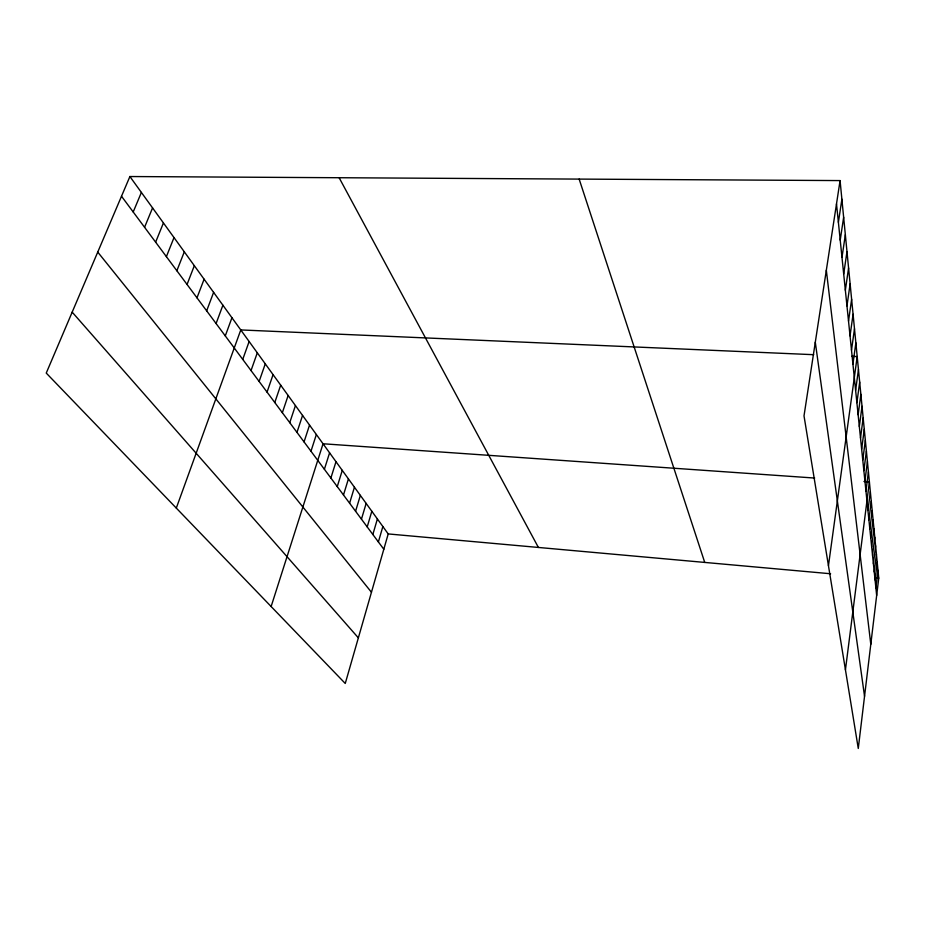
<?xml version="1.0" encoding="UTF-8"?>
<svg xmlns="http://www.w3.org/2000/svg" width="925" height="925" viewBox="0 0 925 925"><rect width="100%" height="100%" fill="white"/><g stroke="black" fill="none" stroke-linecap="round" stroke-linejoin="round"><path stroke-width="1.39" d="M840.073 180.583L878.75 578.09L858.273 748.464L804.01 415.868L840.073 180.583L129.893 176.536L46.25 373.076L345.256 683.471L388.211 533.933L129.893 176.536M874.252 571.916L876.414 554.133M875.073 579.929L877.212 562.284M875.871 587.78L877.987 570.274M872.553 555.358L874.784 537.275M873.408 563.73L875.605 545.796M869.858 529.065L872.183 510.519M870.772 538.038L873.061 519.642M871.674 546.791L873.928 528.557M867.951 510.507L870.344 491.637M868.91 519.896L871.269 501.188M865.95 491.036L868.413 471.842M845.438 669.839L869.384 481.856L863.973 481.486M863.857 470.605L866.39 451.076M864.921 480.942L867.419 461.587M861.661 449.122L864.274 429.246M862.771 460.002L865.349 440.3M859.337 426.517L862.031 406.283M860.516 437.964L863.164 417.903M856.897 402.687L859.683 382.083M858.134 414.758L860.874 394.339M855.625 390.292L858.458 369.503M852.931 364.045L855.868 342.863M828.453 565.672L857.197 356.564L851.717 356.333M851.509 350.147L854.492 328.757M850.04 335.833L853.081 314.246M846.965 305.886L850.133 283.882M848.526 321.079L851.624 299.284M845.357 290.207L848.583 267.996M843.704 274.043L846.988 251.612M841.993 257.347L845.346 234.707M840.224 240.118L843.646 217.248M838.397 222.312L841.889 199.222M378.383 541.946L382.858 526.522M372.844 534.5L377.388 518.96M367.202 526.903L371.827 511.259M361.455 519.168L366.15 503.408M355.582 511.259L360.357 495.395M349.592 503.212L354.448 487.221M343.487 494.991L348.424 478.884M337.255 486.596L342.273 470.374M330.884 478.028L335.995 461.691M324.386 469.287L329.589 452.822M271.129 606.522L323.045 443.769L814.682 478.052M310.973 451.238L316.362 434.519M304.047 441.919L309.54 425.084M296.971 432.391L302.556 415.429M289.745 422.656L295.433 405.566M282.345 412.7L288.149 395.484M274.783 402.525L280.691 385.17M267.048 392.119L273.072 374.625M259.127 381.458L265.278 363.849M251.033 370.567L257.3 352.807M242.743 359.397L249.137 341.51M176.305 508.079L240.778 329.936L813.711 354.691M225.284 335.902L231.944 317.726M216.092 323.53L222.902 305.204M206.657 310.846L213.617 292.369M196.99 297.827L204.101 279.2M187.058 284.461L194.331 265.683M176.86 270.748L184.306 251.808M166.384 256.653L174.016 237.563M155.631 242.177L163.436 222.937M144.578 227.284L152.567 207.894M133.2 211.987L141.386 192.435M388.211 533.933L830.615 573.754M874.599 577.709L878.75 578.09M72.185 312.141L358.357 637.857M97.738 252.086L371.457 592.254M121.51 196.25L383.817 549.253M339.14 177.727L538.396 547.45M579.154 179.092L704.734 562.423M815.295 342.25L864.54 696.294M826.337 270.273L870.795 644.297M836.501 203.893L876.657 595.446"/></g></svg>
